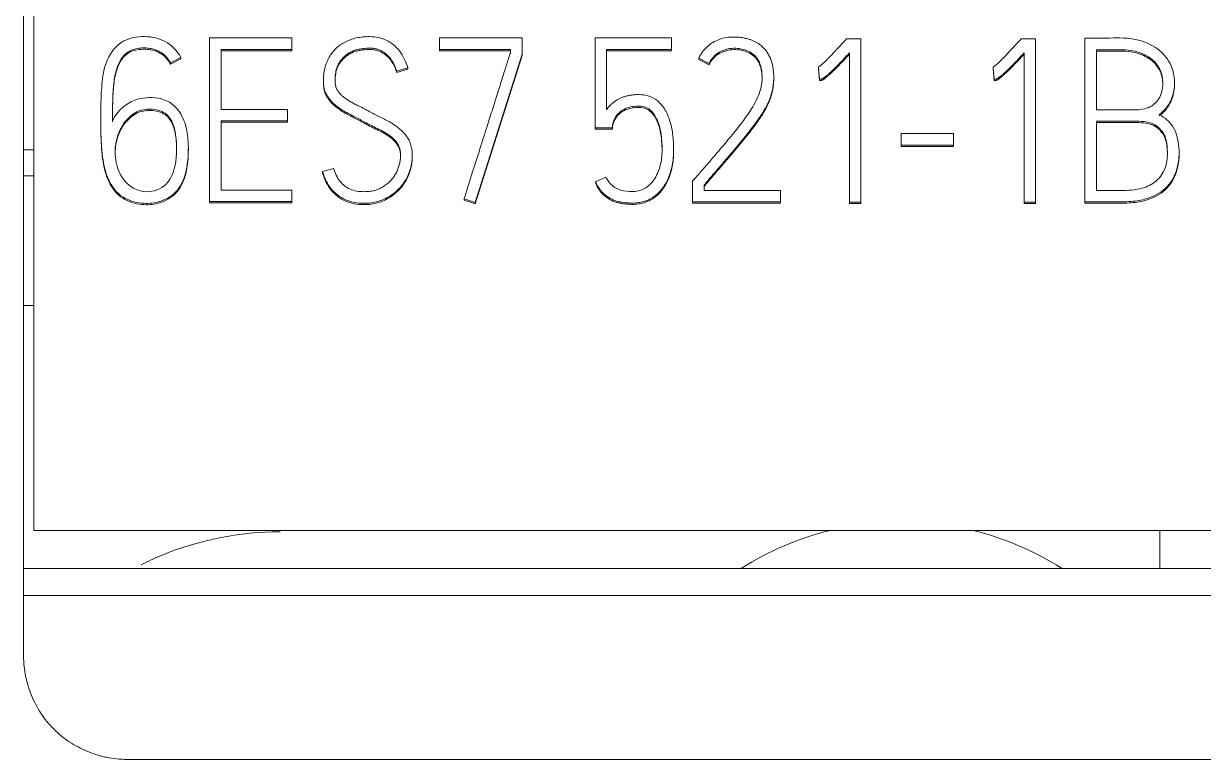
# Model space of a CAD drawing. Header units: millimetres. Extents: x 1359 to 3577, y 1336 to 3557.
# Drawn here: x 2581.27 to 2592.69, y 3041.16 to 3048.28 of the extents above; entities that cross this region are included whole.
import ezdxf

# ---------------------------------------------------------------- set-up
doc = ezdxf.new("R2010")
doc.units = ezdxf.units.MM
doc.layers.add('000-PI-Oprema', color=30, linetype='Continuous', lineweight=5)

msp = doc.modelspace()

# ---------------------------------------------------------------- linework, layer by layer
at = {"layer": '000-PI-Oprema', "color": 0, "linetype": 'ByBlock', "lineweight": 0}
for p, q in [((2581.371, 3043.373), (2581.371, 3053.556)), ((2583.072, 3048.139), (2583.072, 3046.557)), ((2583.869, 3048.139), (2583.072, 3048.139)), ((2583.869, 3048.027), (2583.869, 3048.139)), ((2585.298, 3048.141), (2585.298, 3048.029)), ((2586.097, 3048.141), (2585.298, 3048.141)), ((2586.097, 3047.981), (2586.097, 3048.141)), ((2586.803, 3048.139), (2587.542, 3048.139)), ((2586.803, 3047.268), (2586.803, 3048.139)), ((2587.542, 3048.139), (2587.542, 3048.029)), ((2589.237, 3048.13), (2589.377, 3048.13)), ((2589.377, 3048.13), (2589.377, 3046.55)), ((2590.928, 3048.13), (2591.068, 3048.13)), ((2591.068, 3048.13), (2591.068, 3046.55)), ((2591.545, 3046.552), (2591.545, 3048.137)), ((2583.183, 3047.446), (2583.183, 3048.027)), ((2583.183, 3048.027), (2583.869, 3048.027)), ((2583.183, 3048.014), (2583.869, 3048.014)), ((2583.869, 3048.027), (2583.869, 3048.014)), ((2585.298, 3048.029), (2585.298, 3048.016)), ((2585.298, 3048.029), (2585.986, 3048.029)), ((2585.298, 3048.016), (2585.986, 3048.016)), ((2585.986, 3048.029), (2585.986, 3047.998)), ((2586.914, 3048.029), (2586.914, 3047.444)), ((2587.542, 3048.029), (2586.914, 3048.029)), ((2587.542, 3048.016), (2586.914, 3048.016)), ((2587.542, 3048.029), (2587.542, 3048.016)), ((2591.658, 3048.025), (2591.658, 3047.444)), ((2582.795, 3047.95), (2582.693, 3047.897)), ((2582.795, 3047.937), (2582.693, 3047.884)), ((2582.693, 3047.897), (2582.693, 3047.884)), ((2582.795, 3047.95), (2582.795, 3047.937)), ((2585.642, 3046.546), (2586.097, 3047.981)), ((2585.642, 3046.533), (2586.097, 3047.968)), ((2586.097, 3047.981), (2586.097, 3047.968)), ((2587.808, 3047.943), (2587.808, 3047.931)), ((2587.908, 3047.893), (2587.808, 3047.943)), ((2587.908, 3047.88), (2587.808, 3047.931)), ((2587.908, 3047.893), (2587.908, 3047.88)), ((2589.266, 3046.55), (2589.266, 3047.994)), ((2590.957, 3046.55), (2590.957, 3047.994)), ((2584.992, 3047.849), (2584.883, 3047.818)), ((2584.992, 3047.836), (2584.883, 3047.805)), ((2584.883, 3047.818), (2584.883, 3047.805)), ((2584.992, 3047.849), (2584.992, 3047.836)), ((2588.968, 3047.856), (2588.968, 3047.843)), ((2588.975, 3047.739), (2588.968, 3047.856)), ((2588.975, 3047.726), (2588.968, 3047.843)), ((2590.659, 3047.856), (2590.659, 3047.843)), ((2590.666, 3047.739), (2590.659, 3047.856)), ((2590.666, 3047.726), (2590.659, 3047.843)), ((2584.173, 3047.728), (2584.173, 3047.716)), ((2588.534, 3047.751), (2588.534, 3047.764)), ((2588.975, 3047.739), (2588.975, 3047.726)), ((2590.666, 3047.739), (2590.666, 3047.726)), ((2592.413, 3047.689), (2592.413, 3047.709)), ((2583.827, 3047.446), (2583.183, 3047.446)), ((2583.827, 3047.336), (2583.827, 3047.446)), ((2582.018, 3047.354), (2582.018, 3047.342)), ((2583.183, 3046.667), (2583.183, 3047.336)), ((2583.183, 3047.336), (2583.827, 3047.336)), ((2583.183, 3047.323), (2583.827, 3047.323)), ((2583.827, 3047.336), (2583.827, 3047.323)), ((2591.658, 3047.334), (2591.658, 3046.662)), ((2586.803, 3047.268), (2586.803, 3047.255)), ((2586.971, 3047.268), (2586.803, 3047.268)), ((2586.971, 3047.255), (2586.803, 3047.255)), ((2586.971, 3047.268), (2586.971, 3047.255)), ((2589.767, 3047.215), (2589.767, 3047.102)), ((2590.273, 3047.215), (2589.767, 3047.215)), ((2590.273, 3047.102), (2590.273, 3047.215)), ((2589.767, 3047.102), (2589.767, 3047.09)), ((2589.767, 3047.102), (2590.273, 3047.102)), ((2589.767, 3047.09), (2590.273, 3047.09)), ((2590.273, 3047.102), (2590.273, 3047.09)), ((2581.271, 3047.056), (2581.371, 3047.056)), ((2582.866, 3047.052), (2582.866, 3047.065)), ((2585.034, 3046.991), (2585.034, 3047.003)), ((2587.564, 3047.049), (2587.564, 3047.062)), ((2592.458, 3047.017), (2592.458, 3047.029)), ((2584.166, 3046.845), (2584.275, 3046.876)), ((2581.371, 3046.806), (2581.271, 3046.806)), ((2584.166, 3046.845), (2584.166, 3046.832)), ((2586.807, 3046.746), (2586.909, 3046.792)), ((2586.807, 3046.746), (2586.807, 3046.733)), ((2587.748, 3046.552), (2587.748, 3046.755)), ((2583.869, 3046.667), (2583.183, 3046.667)), ((2583.869, 3046.557), (2583.869, 3046.667)), ((2587.859, 3046.715), (2587.859, 3046.662)), ((2587.859, 3046.662), (2588.6, 3046.662)), ((2588.6, 3046.662), (2588.6, 3046.552)), ((2583.072, 3046.557), (2583.072, 3046.544)), ((2583.072, 3046.557), (2583.869, 3046.557)), ((2583.072, 3046.544), (2583.869, 3046.544)), ((2583.869, 3046.557), (2583.869, 3046.544)), ((2585.535, 3046.581), (2585.642, 3046.546)), ((2585.535, 3046.581), (2585.535, 3046.568)), ((2585.535, 3046.568), (2585.642, 3046.533)), ((2585.642, 3046.546), (2585.642, 3046.533)), ((2587.748, 3046.552), (2587.748, 3046.539)), ((2588.6, 3046.552), (2587.748, 3046.552)), ((2588.6, 3046.539), (2587.748, 3046.539)), ((2588.6, 3046.552), (2588.6, 3046.539)), ((2589.266, 3046.55), (2589.266, 3046.537)), ((2589.377, 3046.55), (2589.266, 3046.55)), ((2589.377, 3046.537), (2589.266, 3046.537)), ((2589.377, 3046.55), (2589.377, 3046.537)), ((2590.957, 3046.55), (2590.957, 3046.537)), ((2591.068, 3046.55), (2590.957, 3046.55)), ((2591.068, 3046.537), (2590.957, 3046.537)), ((2591.068, 3046.55), (2591.068, 3046.537)), ((2591.545, 3046.552), (2591.545, 3046.539)), ((2581.371, 3045.551), (2581.271, 3045.551)), ((2606.171, 3043.373), (2581.371, 3043.373)), ((2592.271, 3043.373), (2592.271, 3043.005)), ((2606.271, 3043.005), (2581.271, 3043.005)), ((2581.271, 3042.742), (2581.271, 3042.156)), ((2606.271, 3042.742), (2581.271, 3042.742)), ((2582.271, 3041.156), (2605.271, 3041.156))]:
    msp.add_line(p, q, dxfattribs=at)
for start, end in [(103.753, 122.3801), (57.6199, 76.247)]:
    msp.add_arc((2589.771, 3040.556), 2.9, start, end, dxfattribs=at)
for points, knots in [([(2581.271, 3053.556), (2581.271, 3052.471), (2581.271, 3048.868), (2581.271, 3045.263), (2581.271, 3042.742)], [0, 0, 0, 0, 0.301146, 1, 1, 1, 1]), ([(2582.131, 3047.34), (2582.157, 3047.388), (2582.218, 3047.465), (2582.336, 3047.542), (2582.459, 3047.564), (2582.587, 3047.563), (2582.735, 3047.501), (2582.832, 3047.35), (2582.867, 3047.169), (2582.868, 3046.988), (2582.842, 3046.804), (2582.756, 3046.633), (2582.589, 3046.542), (2582.403, 3046.532), (2582.215, 3046.585), (2582.078, 3046.762), (2582.028, 3046.991), (2582.017, 3047.239), (2582.018, 3047.483), (2582.027, 3047.715), (2582.066, 3047.94), (2582.216, 3048.128), (2582.441, 3048.166), (2582.658, 3048.12), (2582.754, 3048.019), (2582.795, 3047.95)], [0, 0, 0, 0, 0.03564, 0.067865, 0.092923, 0.119268, 0.154068, 0.197126, 0.234707, 0.279879, 0.320329, 0.360962, 0.405677, 0.442102, 0.485709, 0.532505, 0.586175, 0.644312, 0.701767, 0.753421, 0.803151, 0.856352, 0.904259, 0.950465, 1, 1, 1, 1]), ([(2584.275, 3046.876), (2584.284, 3046.831), (2584.324, 3046.749), (2584.431, 3046.664), (2584.541, 3046.648), (2584.626, 3046.654), (2584.682, 3046.665), (2584.731, 3046.686), (2584.773, 3046.712), (2584.81, 3046.742), (2584.841, 3046.776), (2584.867, 3046.812), (2584.888, 3046.851), (2584.902, 3046.89), (2584.913, 3046.93), (2584.919, 3046.967), (2584.922, 3047.006), (2584.919, 3047.045), (2584.909, 3047.084), (2584.892, 3047.117), (2584.869, 3047.147), (2584.842, 3047.174), (2584.811, 3047.198), (2584.776, 3047.221), (2584.738, 3047.242), (2584.696, 3047.262), (2584.653, 3047.283), (2584.608, 3047.305), (2584.563, 3047.329), (2584.517, 3047.355), (2584.47, 3047.38), (2584.423, 3047.404), (2584.378, 3047.428), (2584.336, 3047.454), (2584.297, 3047.482), (2584.262, 3047.513), (2584.232, 3047.547), (2584.206, 3047.584), (2584.186, 3047.626), (2584.175, 3047.674), (2584.172, 3047.729), (2584.175, 3047.787), (2584.186, 3047.846), (2584.204, 3047.901), (2584.228, 3047.952), (2584.258, 3047.997), (2584.294, 3048.038), (2584.336, 3048.073), (2584.383, 3048.101), (2584.436, 3048.124), (2584.494, 3048.141), (2584.556, 3048.15), (2584.628, 3048.154), (2584.705, 3048.147), (2584.784, 3048.12), (2584.854, 3048.075), (2584.913, 3048.014), (2584.96, 3047.937), (2584.982, 3047.879), (2584.992, 3047.849)], [0, 0, 0, 0, 0.042395, 0.079774, 0.121236, 0.140075, 0.157254, 0.173247, 0.188397, 0.202796, 0.216711, 0.230265, 0.243508, 0.256652, 0.269293, 0.280934, 0.291684, 0.304893, 0.316879, 0.328106, 0.339273, 0.350814, 0.362909, 0.375637, 0.388999, 0.403044, 0.417696, 0.432849, 0.448511, 0.464937, 0.481153, 0.497163, 0.51278, 0.527863, 0.542482, 0.556645, 0.570443, 0.584077, 0.597961, 0.612786, 0.629037, 0.64828, 0.666584, 0.684253, 0.701354, 0.717933, 0.734308, 0.750738, 0.767515, 0.784992, 0.803232, 0.822275, 0.842375, 0.868294, 0.892965, 0.917787, 0.943448, 0.970498, 1, 1, 1, 1]), ([(2587.808, 3047.943), (2587.827, 3047.986), (2587.884, 3048.061), (2588.005, 3048.136), (2588.114, 3048.15), (2588.189, 3048.147), (2588.228, 3048.143), (2588.264, 3048.135), (2588.297, 3048.126), (2588.327, 3048.115), (2588.355, 3048.102), (2588.379, 3048.089), (2588.401, 3048.074), (2588.42, 3048.057), (2588.437, 3048.04), (2588.452, 3048.024), (2588.47, 3048.001), (2588.488, 3047.971), (2588.506, 3047.933), (2588.519, 3047.892), (2588.527, 3047.85), (2588.532, 3047.807), (2588.534, 3047.767), (2588.533, 3047.727), (2588.529, 3047.69), (2588.524, 3047.653), (2588.516, 3047.617), (2588.507, 3047.584), (2588.494, 3047.545), (2588.474, 3047.498), (2588.444, 3047.444), (2588.407, 3047.385), (2588.364, 3047.323), (2588.315, 3047.257), (2588.26, 3047.188), (2588.2, 3047.115), (2588.137, 3047.04), (2588.07, 3046.962), (2588.001, 3046.881), (2587.93, 3046.799), (2587.883, 3046.743), (2587.859, 3046.715)], [0, 0, 0, 0, 0.061339, 0.118477, 0.180647, 0.199061, 0.216082, 0.231833, 0.246526, 0.260308, 0.273254, 0.285426, 0.29689, 0.307753, 0.31802, 0.327627, 0.336606, 0.355189, 0.37361, 0.392165, 0.410785, 0.42927, 0.447741, 0.464235, 0.480574, 0.496814, 0.51268, 0.527892, 0.542508, 0.566365, 0.593275, 0.623397, 0.656474, 0.692185, 0.730563, 0.771282, 0.814001, 0.858722, 0.904903, 0.951996, 1, 1, 1, 1]), ([(2588.968, 3047.856), (2588.987, 3047.872), (2589.032, 3047.911), (2589.099, 3047.981), (2589.17, 3048.056), (2589.216, 3048.107), (2589.237, 3048.13)], [0, 0, 0, 0, 0.194145, 0.465142, 0.75263, 1, 1, 1, 1]), ([(2590.659, 3047.856), (2590.678, 3047.872), (2590.723, 3047.911), (2590.79, 3047.981), (2590.861, 3048.056), (2590.907, 3048.107), (2590.928, 3048.13)], [0, 0, 0, 0, 0.194145, 0.465142, 0.75263, 1, 1, 1, 1]), ([(2591.545, 3048.137), (2591.604, 3048.137), (2591.75, 3048.135), (2591.983, 3048.148), (2592.218, 3048.076), (2592.373, 3047.921), (2592.423, 3047.741), (2592.405, 3047.579), (2592.342, 3047.464), (2592.291, 3047.416), (2592.266, 3047.397)], [0, 0, 0, 0, 0.121799, 0.300471, 0.478612, 0.608153, 0.736749, 0.853072, 0.938599, 1, 1, 1, 1]), ([(2582.693, 3047.897), (2582.685, 3047.912), (2582.667, 3047.941), (2582.633, 3047.978), (2582.591, 3048.006), (2582.545, 3048.027), (2582.493, 3048.04), (2582.435, 3048.044), (2582.375, 3048.039), (2582.317, 3048.024), (2582.269, 3047.997), (2582.231, 3047.959), (2582.2, 3047.912), (2582.176, 3047.856), (2582.158, 3047.791), (2582.145, 3047.717), (2582.138, 3047.635), (2582.134, 3047.544), (2582.132, 3047.445), (2582.131, 3047.376), (2582.131, 3047.34)], [0, 0, 0, 0, 0.043481, 0.085549, 0.127923, 0.170971, 0.214845, 0.260884, 0.317917, 0.367656, 0.41257, 0.456833, 0.503792, 0.555243, 0.612421, 0.675966, 0.746378, 0.823872, 0.908402, 1, 1, 1, 1]), ([(2582.693, 3047.884), (2582.685, 3047.9), (2582.667, 3047.928), (2582.633, 3047.965), (2582.591, 3047.994), (2582.545, 3048.015), (2582.493, 3048.027), (2582.435, 3048.031), (2582.375, 3048.027), (2582.317, 3048.012), (2582.269, 3047.984), (2582.231, 3047.946), (2582.2, 3047.899), (2582.176, 3047.843), (2582.158, 3047.778), (2582.145, 3047.704), (2582.138, 3047.622), (2582.134, 3047.531), (2582.132, 3047.432), (2582.131, 3047.363), (2582.131, 3047.327)], [0, 0, 0, 0, 0.043481, 0.085549, 0.127923, 0.170971, 0.214845, 0.260884, 0.317917, 0.367656, 0.41257, 0.456833, 0.503792, 0.555243, 0.612421, 0.675966, 0.746378, 0.823872, 0.908402, 1, 1, 1, 1]), ([(2584.883, 3047.818), (2584.881, 3047.825), (2584.876, 3047.84), (2584.867, 3047.863), (2584.855, 3047.888), (2584.842, 3047.913), (2584.825, 3047.937), (2584.806, 3047.96), (2584.783, 3047.982), (2584.757, 3048.001), (2584.729, 3048.018), (2584.696, 3048.031), (2584.66, 3048.039), (2584.625, 3048.041), (2584.592, 3048.039), (2584.56, 3048.036), (2584.525, 3048.032), (2584.487, 3048.024), (2584.45, 3048.009), (2584.414, 3047.99), (2584.38, 3047.965), (2584.349, 3047.932), (2584.322, 3047.893), (2584.3, 3047.846), (2584.289, 3047.788), (2584.285, 3047.735), (2584.288, 3047.69), (2584.297, 3047.656), (2584.312, 3047.627), (2584.332, 3047.6), (2584.357, 3047.576), (2584.385, 3047.554), (2584.417, 3047.533), (2584.452, 3047.512), (2584.491, 3047.493), (2584.532, 3047.473), (2584.574, 3047.451), (2584.619, 3047.427), (2584.666, 3047.402), (2584.715, 3047.377), (2584.764, 3047.353), (2584.812, 3047.328), (2584.857, 3047.3), (2584.899, 3047.271), (2584.937, 3047.238), (2584.969, 3047.201), (2584.998, 3047.16), (2585.019, 3047.113), (2585.032, 3047.06), (2585.035, 3047.004), (2585.032, 3046.946), (2585.021, 3046.889), (2585.003, 3046.833), (2584.978, 3046.78), (2584.948, 3046.73), (2584.91, 3046.684), (2584.867, 3046.643), (2584.817, 3046.608), (2584.762, 3046.578), (2584.701, 3046.555), (2584.635, 3046.542), (2584.557, 3046.537), (2584.472, 3046.544), (2584.386, 3046.57), (2584.31, 3046.615), (2584.247, 3046.676), (2584.198, 3046.754), (2584.175, 3046.814), (2584.166, 3046.845)], [0, 0, 0, 0, 0.006902, 0.014527, 0.0229, 0.03171, 0.040697, 0.049939, 0.059406, 0.069126, 0.079243, 0.089792, 0.100957, 0.11302, 0.121351, 0.131067, 0.142193, 0.154038, 0.166072, 0.178522, 0.191399, 0.204849, 0.219214, 0.234859, 0.25249, 0.272668, 0.283841, 0.294211, 0.304173, 0.314215, 0.324636, 0.335605, 0.347264, 0.35967, 0.372854, 0.386723, 0.401163, 0.416176, 0.433071, 0.449927, 0.466747, 0.483271, 0.499286, 0.514866, 0.530063, 0.545048, 0.560066, 0.575472, 0.591898, 0.609868, 0.627376, 0.645005, 0.66302, 0.681094, 0.698922, 0.71679, 0.734853, 0.753306, 0.772468, 0.792214, 0.812556, 0.833938, 0.86301, 0.889874, 0.915888, 0.942166, 0.969784, 1, 1, 1, 1]), ([(2584.883, 3047.805), (2584.881, 3047.812), (2584.876, 3047.827), (2584.867, 3047.85), (2584.855, 3047.875), (2584.842, 3047.9), (2584.825, 3047.924), (2584.806, 3047.948), (2584.783, 3047.969), (2584.757, 3047.988), (2584.729, 3048.005), (2584.696, 3048.018), (2584.66, 3048.026), (2584.625, 3048.028), (2584.592, 3048.027), (2584.56, 3048.024), (2584.525, 3048.019), (2584.487, 3048.011), (2584.45, 3047.997), (2584.414, 3047.977), (2584.38, 3047.952), (2584.349, 3047.919), (2584.322, 3047.881), (2584.3, 3047.833), (2584.289, 3047.778), (2584.286, 3047.74), (2584.286, 3047.72)], [0, 0, 0, 0, 0.025535, 0.053746, 0.084726, 0.117324, 0.150572, 0.184768, 0.219795, 0.255756, 0.293187, 0.332218, 0.373527, 0.418158, 0.448979, 0.484928, 0.526094, 0.569916, 0.614442, 0.660505, 0.708148, 0.757909, 0.811058, 0.868941, 0.934177, 1, 1, 1, 1]), ([(2585.986, 3047.998), (2585.985, 3047.995), (2585.981, 3047.985), (2585.974, 3047.963), (2585.963, 3047.929), (2585.948, 3047.884), (2585.931, 3047.83), (2585.911, 3047.767), (2585.889, 3047.697), (2585.865, 3047.621), (2585.839, 3047.54), (2585.813, 3047.456), (2585.785, 3047.37), (2585.744, 3047.24), (2585.688, 3047.061), (2585.613, 3046.827), (2585.562, 3046.665), (2585.535, 3046.581)], [0, 0, 0, 0, 0.006664, 0.022274, 0.046836, 0.07897, 0.117297, 0.161819, 0.211415, 0.264968, 0.322476, 0.382404, 0.443215, 0.50491, 0.65714, 0.82217, 1, 1, 1, 1]), ([(2587.748, 3046.755), (2587.778, 3046.789), (2587.833, 3046.852), (2587.916, 3046.947), (2588.011, 3047.058), (2588.115, 3047.18), (2588.223, 3047.316), (2588.324, 3047.455), (2588.409, 3047.615), (2588.433, 3047.797), (2588.381, 3047.968), (2588.235, 3048.039), (2588.099, 3048.045), (2587.974, 3047.992), (2587.926, 3047.93), (2587.908, 3047.893)], [0, 0, 0, 0, 0.068794, 0.128406, 0.193582, 0.291346, 0.373604, 0.45943, 0.554437, 0.645803, 0.738171, 0.803969, 0.878932, 0.940491, 1, 1, 1, 1]), ([(2588.421, 3047.746), (2588.421, 3047.759), (2588.418, 3047.834), (2588.381, 3047.955), (2588.235, 3048.027), (2588.099, 3048.032), (2587.974, 3047.979), (2587.926, 3047.918), (2587.908, 3047.88)], [0, 0, 0, 0, 0.051721, 0.299015, 0.475174, 0.675868, 0.840679, 1, 1, 1, 1]), ([(2591.658, 3047.444), (2591.706, 3047.444), (2591.792, 3047.443), (2591.921, 3047.445), (2592.051, 3047.439), (2592.195, 3047.462), (2592.294, 3047.586), (2592.309, 3047.729), (2592.265, 3047.872), (2592.15, 3047.977), (2591.977, 3048.032), (2591.809, 3048.023), (2591.698, 3048.025), (2591.658, 3048.025)], [0, 0, 0, 0, 0.089881, 0.159215, 0.241238, 0.333496, 0.41712, 0.515535, 0.593949, 0.688978, 0.794399, 0.924872, 1, 1, 1, 1]), ([(2592.3, 3047.688), (2592.3, 3047.7), (2592.297, 3047.755), (2592.265, 3047.859), (2592.15, 3047.964), (2591.977, 3048.019), (2591.809, 3048.01), (2591.698, 3048.012), (2591.658, 3048.012)], [0, 0, 0, 0, 0.046506, 0.200835, 0.387866, 0.595348, 0.852137, 1, 1, 1, 1]), ([(2589.266, 3047.994), (2589.248, 3047.975), (2589.215, 3047.94), (2589.169, 3047.891), (2589.13, 3047.852), (2589.097, 3047.82), (2589.069, 3047.794), (2589.046, 3047.774), (2589.027, 3047.759), (2589.012, 3047.749), (2589, 3047.743), (2588.99, 3047.741), (2588.982, 3047.739), (2588.977, 3047.739), (2588.975, 3047.739)], [0, 0, 0, 0, 0.200504, 0.370797, 0.510902, 0.6264, 0.722885, 0.800448, 0.861213, 0.907383, 0.939504, 0.963232, 0.983337, 1, 1, 1, 1]), ([(2589.266, 3047.981), (2589.248, 3047.962), (2589.215, 3047.927), (2589.169, 3047.879), (2589.13, 3047.839), (2589.097, 3047.807), (2589.069, 3047.781), (2589.046, 3047.761), (2589.027, 3047.746), (2589.012, 3047.736), (2589, 3047.73), (2588.99, 3047.728), (2588.982, 3047.726), (2588.977, 3047.726), (2588.975, 3047.726)], [0, 0, 0, 0, 0.200504, 0.370797, 0.510902, 0.6264, 0.722885, 0.800448, 0.861213, 0.907383, 0.939504, 0.963232, 0.983337, 1, 1, 1, 1]), ([(2590.957, 3047.994), (2590.939, 3047.975), (2590.906, 3047.94), (2590.86, 3047.891), (2590.821, 3047.852), (2590.788, 3047.82), (2590.76, 3047.794), (2590.737, 3047.774), (2590.718, 3047.759), (2590.703, 3047.749), (2590.691, 3047.743), (2590.681, 3047.741), (2590.673, 3047.739), (2590.668, 3047.739), (2590.666, 3047.739)], [0, 0, 0, 0, 0.200504, 0.370797, 0.510902, 0.6264, 0.722885, 0.800448, 0.861213, 0.907383, 0.939504, 0.963232, 0.983337, 1, 1, 1, 1]), ([(2590.957, 3047.981), (2590.939, 3047.962), (2590.906, 3047.927), (2590.86, 3047.879), (2590.821, 3047.839), (2590.788, 3047.807), (2590.76, 3047.781), (2590.737, 3047.761), (2590.718, 3047.746), (2590.703, 3047.736), (2590.691, 3047.73), (2590.681, 3047.728), (2590.673, 3047.726), (2590.668, 3047.726), (2590.666, 3047.726)], [0, 0, 0, 0, 0.200504, 0.370797, 0.510902, 0.6264, 0.722885, 0.800448, 0.861213, 0.907383, 0.939504, 0.963232, 0.983337, 1, 1, 1, 1]), ([(2584.921, 3046.992), (2584.921, 3047.006), (2584.919, 3047.033), (2584.909, 3047.071), (2584.892, 3047.105), (2584.869, 3047.134), (2584.842, 3047.161), (2584.811, 3047.185), (2584.776, 3047.208), (2584.738, 3047.23), (2584.696, 3047.25), (2584.653, 3047.27), (2584.608, 3047.293), (2584.563, 3047.317), (2584.517, 3047.342), (2584.47, 3047.367), (2584.423, 3047.391), (2584.378, 3047.415), (2584.336, 3047.441), (2584.297, 3047.47), (2584.262, 3047.5), (2584.232, 3047.534), (2584.206, 3047.571), (2584.186, 3047.613), (2584.175, 3047.661), (2584.173, 3047.698), (2584.173, 3047.719), (2584.173, 3047.722)], [0, 0, 0, 0, 0.037363, 0.072654, 0.105707, 0.138586, 0.172568, 0.20818, 0.245654, 0.284995, 0.326348, 0.369486, 0.414101, 0.460216, 0.508578, 0.556324, 0.603462, 0.649443, 0.693851, 0.736893, 0.778592, 0.819218, 0.85936, 0.900239, 0.943889, 0.991738, 1, 1, 1, 1]), ([(2588.534, 3047.753), (2588.534, 3047.753), (2588.534, 3047.74), (2588.533, 3047.714), (2588.529, 3047.677), (2588.524, 3047.64), (2588.516, 3047.605), (2588.507, 3047.571), (2588.494, 3047.532), (2588.474, 3047.486), (2588.444, 3047.431), (2588.407, 3047.373), (2588.364, 3047.31), (2588.315, 3047.244), (2588.26, 3047.175), (2588.2, 3047.103), (2588.137, 3047.027), (2588.07, 3046.949), (2588.001, 3046.869), (2587.93, 3046.786), (2587.883, 3046.73), (2587.859, 3046.702)], [0, 0, 0, 0, 0.000351, 0.030208, 0.059783, 0.089178, 0.117897, 0.145433, 0.17189, 0.215074, 0.263783, 0.318309, 0.378181, 0.442821, 0.512289, 0.585996, 0.663321, 0.744272, 0.827864, 0.913107, 1, 1, 1, 1]), ([(2592.413, 3047.691), (2592.413, 3047.645), (2592.4, 3047.557), (2592.342, 3047.452), (2592.291, 3047.403), (2592.266, 3047.385)], [0, 0, 0, 0, 0.39415, 0.746816, 1, 1, 1, 1]), ([(2586.914, 3047.444), (2586.918, 3047.45), (2586.928, 3047.463), (2586.944, 3047.481), (2586.962, 3047.499), (2586.983, 3047.516), (2587.005, 3047.532), (2587.029, 3047.547), (2587.056, 3047.56), (2587.085, 3047.571), (2587.117, 3047.58), (2587.152, 3047.586), (2587.189, 3047.59), (2587.248, 3047.593), (2587.328, 3047.582), (2587.416, 3047.532), (2587.483, 3047.45), (2587.531, 3047.34), (2587.559, 3047.205), (2587.566, 3047.081), (2587.562, 3046.979), (2587.552, 3046.907), (2587.535, 3046.841), (2587.513, 3046.781), (2587.486, 3046.727), (2587.453, 3046.679), (2587.416, 3046.637), (2587.374, 3046.602), (2587.327, 3046.575), (2587.276, 3046.555), (2587.222, 3046.544), (2587.179, 3046.541), (2587.145, 3046.541), (2587.121, 3046.543), (2587.092, 3046.544), (2587.061, 3046.548), (2587.028, 3046.555), (2586.994, 3046.566), (2586.959, 3046.581), (2586.925, 3046.602), (2586.891, 3046.627), (2586.859, 3046.659), (2586.83, 3046.699), (2586.815, 3046.73), (2586.807, 3046.746)], [0, 0, 0, 0, 0.010575, 0.021534, 0.032937, 0.044729, 0.056875, 0.069452, 0.0826, 0.096505, 0.111279, 0.126985, 0.143702, 0.161538, 0.205913, 0.248141, 0.293825, 0.346182, 0.40699, 0.478261, 0.512629, 0.544859, 0.575282, 0.604004, 0.631084, 0.6569, 0.681684, 0.705765, 0.729734, 0.753772, 0.778045, 0.803118, 0.812005, 0.822876, 0.835737, 0.849942, 0.864952, 0.880894, 0.897668, 0.915306, 0.934053, 0.954105, 0.975931, 1, 1, 1, 1]), ([(2582.502, 3047.45), (2582.453, 3047.452), (2582.361, 3047.435), (2582.234, 3047.322), (2582.165, 3047.172), (2582.15, 3046.987), (2582.19, 3046.826), (2582.298, 3046.697), (2582.453, 3046.631), (2582.654, 3046.683), (2582.738, 3046.866), (2582.756, 3047.049), (2582.75, 3047.232), (2582.68, 3047.417), (2582.551, 3047.448), (2582.502, 3047.45)], [0, 0, 0, 0, 0.0625, 0.125, 0.21875, 0.28125, 0.375, 0.4375, 0.5, 0.59375, 0.6875, 0.75, 0.84375, 0.9375, 1, 1, 1, 1]), ([(2582.502, 3047.438), (2582.453, 3047.439), (2582.361, 3047.422), (2582.234, 3047.31), (2582.169, 3047.168), (2582.157, 3047.063), (2582.157, 3047.026)], [0, 0, 0, 0, 0.232842, 0.465685, 0.814948, 1, 1, 1, 1]), ([(2582.753, 3047.064), (2582.753, 3047.116), (2582.744, 3047.236), (2582.68, 3047.404), (2582.551, 3047.436), (2582.502, 3047.438)], [0, 0, 0, 0, 0.310868, 0.724347, 1, 1, 1, 1]), ([(2586.909, 3046.792), (2586.925, 3046.759), (2586.963, 3046.708), (2587.057, 3046.657), (2587.157, 3046.649), (2587.267, 3046.664), (2587.364, 3046.738), (2587.426, 3046.856), (2587.457, 3047.001), (2587.451, 3047.165), (2587.423, 3047.331), (2587.328, 3047.478), (2587.176, 3047.484), (2587.063, 3047.448), (2586.987, 3047.364), (2586.972, 3047.304), (2586.971, 3047.268)], [0, 0, 0, 0, 0.059022, 0.110017, 0.175174, 0.228533, 0.294979, 0.374406, 0.452147, 0.547151, 0.653629, 0.744768, 0.81483, 0.893356, 0.941956, 1, 1, 1, 1]), ([(2587.453, 3047.046), (2587.453, 3047.079), (2587.447, 3047.174), (2587.423, 3047.318), (2587.328, 3047.465), (2587.176, 3047.471), (2587.063, 3047.435), (2586.987, 3047.351), (2586.972, 3047.292), (2586.971, 3047.255)], [0, 0, 0, 0, 0.110862, 0.319923, 0.498869, 0.636431, 0.790612, 0.886035, 1, 1, 1, 1]), ([(2582.866, 3047.054), (2582.866, 3047.025), (2582.863, 3046.938), (2582.842, 3046.792), (2582.756, 3046.621), (2582.589, 3046.529), (2582.403, 3046.519), (2582.215, 3046.572), (2582.078, 3046.749), (2582.028, 3046.979), (2582.019, 3047.18), (2582.018, 3047.303), (2582.018, 3047.341)], [0, 0, 0, 0, 0.047379, 0.146039, 0.245143, 0.354204, 0.443047, 0.549405, 0.663541, 0.794443, 0.936242, 1, 1, 1, 1]), ([(2592.266, 3047.397), (2592.32, 3047.368), (2592.418, 3047.286), (2592.465, 3047.088), (2592.452, 3046.891), (2592.373, 3046.704), (2592.213, 3046.6), (2592.048, 3046.557), (2591.888, 3046.551), (2591.719, 3046.553), (2591.603, 3046.552), (2591.545, 3046.552)], [0, 0, 0, 0, 0.103943, 0.238103, 0.352261, 0.47238, 0.599265, 0.688206, 0.785795, 0.892897, 1, 1, 1, 1]), ([(2591.658, 3046.662), (2591.697, 3046.662), (2591.801, 3046.663), (2591.942, 3046.661), (2592.094, 3046.677), (2592.229, 3046.731), (2592.338, 3046.873), (2592.35, 3047.043), (2592.329, 3047.204), (2592.215, 3047.325), (2592.038, 3047.337), (2591.853, 3047.333), (2591.723, 3047.334), (2591.658, 3047.334)], [0, 0, 0, 0, 0.066156, 0.175169, 0.23737, 0.32413, 0.412445, 0.52466, 0.605148, 0.683631, 0.78156, 0.89078, 1, 1, 1, 1]), ([(2592.344, 3047.014), (2592.344, 3047.025), (2592.342, 3047.085), (2592.329, 3047.192), (2592.215, 3047.312), (2592.038, 3047.324), (2591.853, 3047.32), (2591.723, 3047.321), (2591.658, 3047.321)], [0, 0, 0, 0, 0.039686, 0.202294, 0.36085, 0.558693, 0.779347, 1, 1, 1, 1]), ([(2585.034, 3046.992), (2585.034, 3046.992), (2585.034, 3046.972), (2585.032, 3046.933), (2585.021, 3046.877), (2585.003, 3046.821), (2584.978, 3046.767), (2584.948, 3046.717), (2584.91, 3046.672), (2584.867, 3046.631), (2584.817, 3046.595), (2584.762, 3046.565), (2584.701, 3046.542), (2584.635, 3046.529), (2584.557, 3046.524), (2584.472, 3046.531), (2584.386, 3046.557), (2584.31, 3046.602), (2584.247, 3046.663), (2584.198, 3046.741), (2584.175, 3046.801), (2584.166, 3046.832)], [0, 0, 0, 0, 0.001261, 0.046083, 0.091213, 0.137331, 0.183601, 0.229241, 0.274983, 0.321224, 0.368462, 0.417518, 0.468068, 0.520144, 0.574882, 0.649305, 0.718077, 0.784672, 0.851944, 0.922648, 1, 1, 1, 1]), ([(2587.564, 3047.049), (2587.564, 3047.046), (2587.564, 3047.018), (2587.562, 3046.966), (2587.552, 3046.895), (2587.535, 3046.829), (2587.513, 3046.768), (2587.486, 3046.714), (2587.453, 3046.666), (2587.416, 3046.624), (2587.374, 3046.59), (2587.327, 3046.562), (2587.276, 3046.543), (2587.222, 3046.531), (2587.179, 3046.528), (2587.145, 3046.529), (2587.121, 3046.53), (2587.092, 3046.532), (2587.061, 3046.535), (2587.028, 3046.543), (2586.994, 3046.553), (2586.959, 3046.568), (2586.925, 3046.589), (2586.891, 3046.614), (2586.859, 3046.646), (2586.83, 3046.687), (2586.815, 3046.717), (2586.807, 3046.733)], [0, 0, 0, 0, 0.006507, 0.07195, 0.133322, 0.191255, 0.245946, 0.297513, 0.346671, 0.393864, 0.439719, 0.485361, 0.531134, 0.577354, 0.625098, 0.642021, 0.662722, 0.687212, 0.714261, 0.742843, 0.773199, 0.80514, 0.838725, 0.874425, 0.912607, 0.954167, 1, 1, 1, 1]), ([(2592.458, 3047.018), (2592.458, 3046.972), (2592.446, 3046.863), (2592.373, 3046.691), (2592.213, 3046.588), (2592.048, 3046.544), (2591.888, 3046.538), (2591.719, 3046.54), (2591.603, 3046.539), (2591.545, 3046.539)], [0, 0, 0, 0, 0.115677, 0.279669, 0.452899, 0.574324, 0.707557, 0.853779, 1, 1, 1, 1]), ([(2583.754, 3043.36), (2583.361, 3043.36), (2582.897, 3043.266), (2582.474, 3043.073), (2582.41, 3043.041)], [0, 0, 0, 0, 0.846072, 1, 1, 1, 1]), ([(2581.271, 3042.156), (2581.271, 3042.09), (2581.278, 3042.026), (2581.297, 3041.93), (2581.305, 3041.899), (2581.324, 3041.836), (2581.336, 3041.805), (2581.373, 3041.715), (2581.403, 3041.657), (2581.457, 3041.576), (2581.476, 3041.549), (2581.518, 3041.498), (2581.54, 3041.474), (2581.609, 3041.404), (2581.659, 3041.363), (2581.741, 3041.309), (2581.769, 3041.292), (2581.827, 3041.261), (2581.886, 3041.233), (2581.948, 3041.211), (2581.995, 3041.196), (2582.01, 3041.192), (2582.042, 3041.183), (2582.058, 3041.18), (2582.139, 3041.163), (2582.205, 3041.156), (2582.271, 3041.156)], [0, 0, 0, 0, 0.125, 0.125, 0.1875, 0.1875, 0.25, 0.25, 0.375, 0.375, 0.4375, 0.4375, 0.5, 0.5, 0.625, 0.625, 0.6875, 0.6875, 0.75, 0.8125, 0.8125, 0.84375, 0.84375, 0.875, 0.875, 1, 1, 1, 1])]:
    msp.add_open_spline(points, degree=3, knots=knots, dxfattribs=at)

doc.saveas('drawing.dxf')
